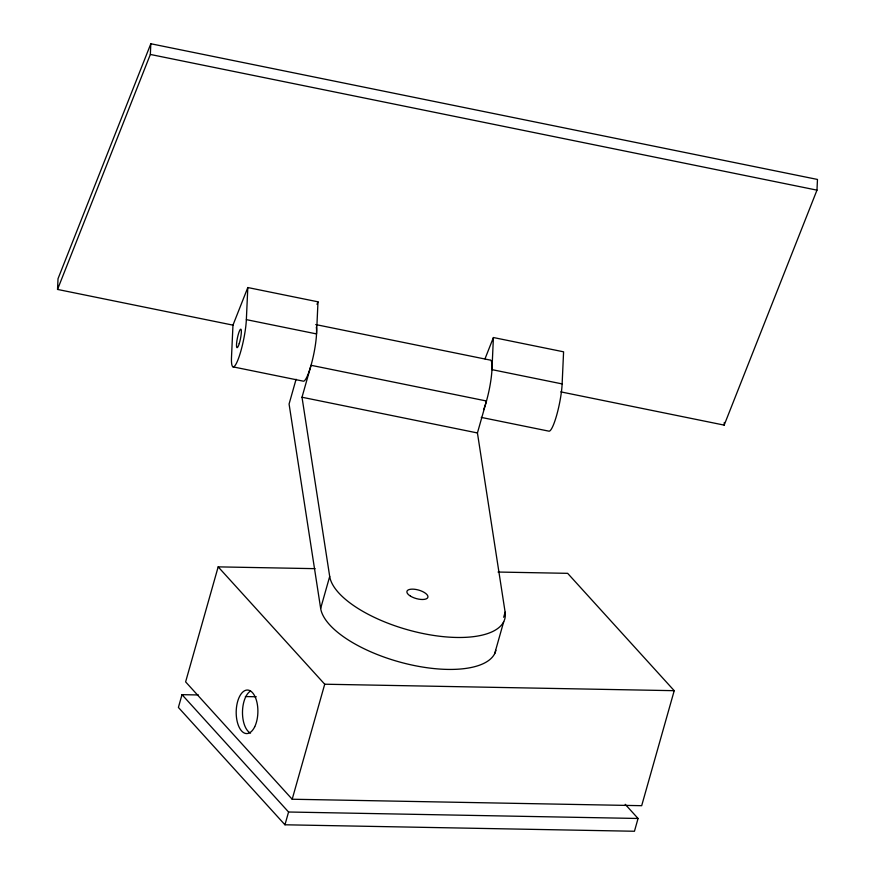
<?xml version="1.0" encoding="UTF-8"?>
<svg xmlns="http://www.w3.org/2000/svg" width="875" height="875" viewBox="0 0 875 875"><rect width="100%" height="100%" fill="white"/><g stroke="black" fill="none" stroke-linecap="round" stroke-linejoin="round"><path stroke-width="1.31" d="M247.811 287.536L246.356 319.637L316.531 333.922L317.986 301.82L247.811 287.536L232.969 325.139L57.531 289.428L58.023 278.72L150.828 43.75L817.469 179.452L816.977 190.148L724.172 425.119L560.788 391.869M57.531 289.428L150.347 54.447L150.828 43.75M232.969 325.139L231.503 357.23A29.05 4.845 -78.5 0 0 237.956 359.833A29.05 4.845 -78.5 0 0 246.356 319.637M562.133 383.917L563.587 351.816L493.413 337.531L491.958 369.633L562.133 383.917A29.05 4.845 -78.5 0 1 556.653 415.286A29.05 4.845 -78.5 0 1 548.767 431.134L481.239 417.397M724.172 425.119L724.292 422.45M198.384 694.958L182.011 694.663L178.391 707.438L284.955 824.786L634.452 831.25L638.061 818.475L625.198 804.311M315.098 568.662L218.17 566.869L185.62 681.877L292.184 799.236L641.681 805.689L674.22 690.681L567.656 573.333L498.039 572.042M296.089 379.258L289.078 404.031L320.655 608.409A90.781 36.783 15.8 0 0 407.247 663.972A90.781 36.783 15.8 0 0 495.906 650.289M320.655 608.409L329.7 576.461L302.006 397.239L311.041 365.291L486.478 401.002L477.433 432.95L505.127 612.172L503.683 617.28M284.955 824.786L288.564 812.011L182.011 694.663M292.184 799.236L324.723 684.217L218.17 566.869M494.67 653.68L503.705 621.731M317.002 304.325L317.986 301.82M485.002 358.837L493.413 337.531M324.723 684.217L674.22 690.681M245.35 696.555L256.266 696.762M288.564 812.011L638.061 818.475M150.347 54.447L816.977 190.148M315.733 324.57L489.825 360.008A29.05 4.845 -78.5 0 1 491.247 377.508A29.05 4.845 -78.5 0 1 483.558 409.828M232.991 366.855L303.166 381.139A29.05 4.845 -78.5 0 0 312.419 360.073A29.05 4.845 -78.5 0 0 316.334 327.163M302.006 397.239L477.433 432.95M250.534 733.119A21.788 10.85 -88.9 0 1 242.484 712.534A21.788 10.85 -88.9 0 1 250.523 691.042M505.127 612.172A90.781 36.783 15.8 0 1 423.478 633.62A90.781 36.783 15.8 0 1 329.7 576.461M254.713 726.764A21.788 10.85 -88.9 0 0 249.845 690.616A21.788 10.85 -88.9 0 0 236.556 718.036A21.788 10.85 -88.9 0 0 254.713 726.764M410.484 596.137A10.894 4.419 15.8 0 0 427.766 597.603A10.894 4.419 15.8 0 0 413.984 589.203A10.894 4.419 15.8 0 0 410.484 596.137M239.247 343.569A9.439 1.575 -78.5 0 0 240.866 329.197A9.439 1.575 -78.5 0 0 236.677 342.541A9.439 1.575 -78.5 0 0 239.247 343.569"/></g></svg>
